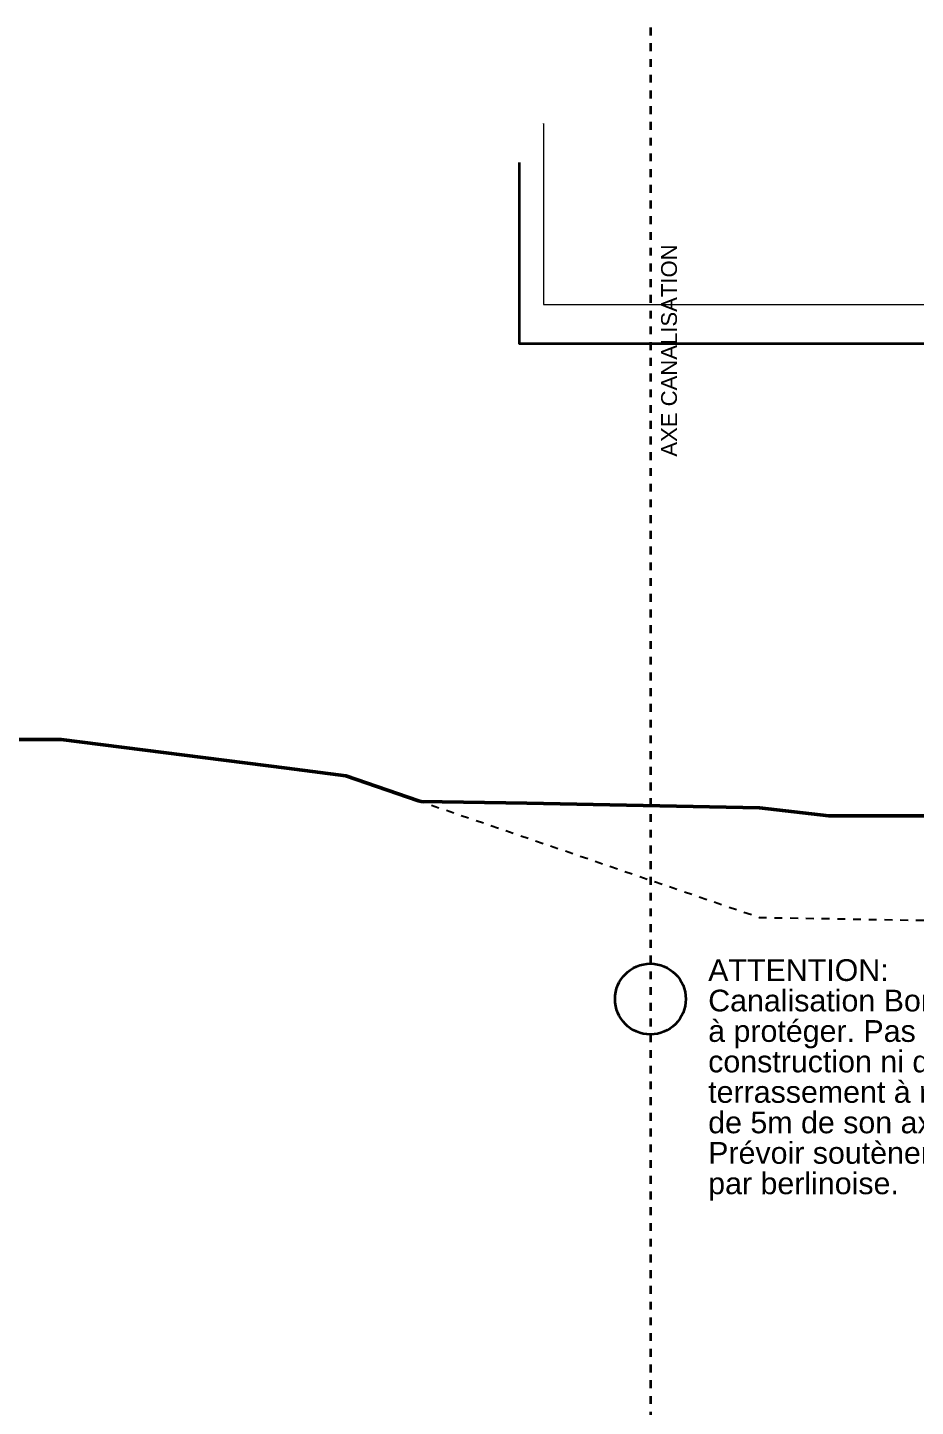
# Model space of a CAD drawing. Header units: metres. Extents: x 1838950 to 1842843, y 5171318 to 5174224.
# Drawn here: x 1841188.73 to 1841200.03, y 5171389.48 to 5171407.02 of the extents above; entities that cross this region are included whole.
import ezdxf

# ---------------------------------------------------------------- set-up
doc = ezdxf.new("R2010")
doc.units = ezdxf.units.M
doc.header["$LTSCALE"] = 0.0254
doc.linetypes.add('Style de ligne -1', pattern=[0.83328, 0.41656, -0.41672])
doc.linetypes.add('Style de ligne -6', pattern=[2.08328, 1.25, -0.41656, 0.13886, -0.27786])
doc.layers.add('00 CHAZAL CONSTRUCTION', color=1, linetype='Continuous', lineweight=5, true_color=0xff0000)
doc.layers.add('00 CHAZAL Coupe A.5', color=7, linetype='Continuous', lineweight=18)
doc.styles.add('Arial', font='arial.ttf')

# ---------------------------------------------------------------- blocks, each defined once
blk = doc.blocks.new('Groupe-1984-1')
at = {"layer": '00 CHAZAL Coupe A.5', "color": 12, "linetype": 'Style de ligne -1', "lineweight": 25, "true_color": 0xdd0806, "flags": 128}
blk.add_lwpolyline([(1841189.163, 5171397.962), (1841192.783, 5171397.502), (1841198.043, 5171395.702), (1841206.543, 5171395.552), (1841210.878, 5171395.546), (1841215.343, 5171395.362), (1841217.53, 5171395.132), (1841223.783, 5171393.412), (1841229.21, 5171392.762), (1841235.443, 5171391.512), (1841245.331, 5171390.328), (1841252.088, 5171388.355), (1841259.918, 5171385.828), (1841263.122, 5171385.662), (1841272.6, 5171379.652), (1841275.423, 5171379.642)], dxfattribs=at)
blk = doc.blocks.new('Groupe-1988-1')
at = {"layer": '00 CHAZAL CONSTRUCTION', "linetype": 'Continuous', "lineweight": 0, "true_color": 0xff0000}
blk.add_hatch(color=1, dxfattribs=at).paths.add_polyline_path([(1841195.296, 5171405.791), (1841195.297, 5171405.795), (1841195.297, 5171405.791)])
at = {"layer": '00 CHAZAL CONSTRUCTION', "flags": 128}
blk.add_lwpolyline([(1841195.297, 5171405.795), (1841195.297, 5171403.495), (1841256.882, 5171403.495), (1841256.882, 5171406.073)], dxfattribs=at)
at = {"layer": '00 CHAZAL CONSTRUCTION', "lineweight": 5, "flags": 128}
blk.add_lwpolyline([(1841195.296, 5171405.791), (1841195.297, 5171405.795), (1841195.297, 5171405.791)], close=True, dxfattribs=at)
blk = doc.blocks.new('Groupe-1989-1')
at = {"layer": '00 CHAZAL CONSTRUCTION', "color": 7}
blk.add_blockref('Groupe-1988-1', (0, 0), dxfattribs=at)
blk = doc.blocks.new('Groupe-2079-1')
at = {"layer": '00 CHAZAL Coupe A.5', "linetype": 'Continuous', "lineweight": 0, "true_color": 0xff0000, "transparency": 33554687}
blk.add_hatch(color=1, dxfattribs=at).paths.add_polyline_path([(1841194.986, 5171405.297), (1841194.987, 5171405.3), (1841194.988, 5171405.297)])
at = {"layer": '00 CHAZAL Coupe A.5', "color": 1, "linetype": 'Continuous', "lineweight": 5, "true_color": 0xff0000, "transparency": 33554687, "flags": 128}
blk.add_lwpolyline([(1841194.986, 5171405.297), (1841194.987, 5171405.3), (1841194.988, 5171405.297)], close=True, dxfattribs=at)
at = {"layer": '00 CHAZAL Coupe A.5', "color": 1, "linetype": 'Continuous', "lineweight": 35, "true_color": 0xff0000, "transparency": 33554687, "flags": 128}
blk.add_lwpolyline([(1841194.987, 5171405.3), (1841194.987, 5171403), (1841225.78, 5171403)], dxfattribs=at)

msp = doc.modelspace()

# ---------------------------------------------------------------- linework, layer by layer
at = {"layer": '00 CHAZAL Coupe A.5', "color": 162, "linetype": 'Style de ligne -6', "lineweight": 35, "true_color": 0x0824cb}
msp.add_line((1841196.6567, 5171407.0162), (1841196.6567, 5171385.8662), dxfattribs=at)
at = {"layer": '00 CHAZAL Coupe A.5', "color": 7, "linetype": 'Continuous', "lineweight": 50, "flags": 128}
msp.add_lwpolyline([(1841187.7429, 5171397.9625), (1841189.1629, 5171397.9625), (1841192.0343, 5171397.5976), (1841192.0343, 5171397.5976), (1841192.7829, 5171397.5025), (1841193.708, 5171397.1859), (1841193.7411, 5171397.1746), (1841195.0844, 5171397.1558), (1841198.0429, 5171397.0962), (1841198.926, 5171396.9957), (1841202.1953, 5171396.9927), (1841202.1929, 5171396.9927)], dxfattribs=at)
at = {"layer": '00 CHAZAL Coupe A.5', "color": 162, "linetype": 'Continuous', "lineweight": 35, "true_color": 0x0824cb}
msp.add_circle((1841196.6567, 5171394.6641), 0.45, dxfattribs=at)

# ---------------------------------------------------------------- block references
at = {"layer": '00 CHAZAL CONSTRUCTION', "color": 7}
for name in ['Groupe-1989-1', 'Groupe-2079-1']:
    msp.add_blockref(name, (0, 0), dxfattribs=at)
at = {"layer": '00 CHAZAL Coupe A.5', "color": 7}
msp.add_blockref('Groupe-1984-1', (0, 0), dxfattribs=at)

# ---------------------------------------------------------------- texts
at = {"layer": '00 CHAZAL Coupe A.5', "color": 5, "true_color": 0x0000ff, "insert": (1841196.793, 5171402.91), "char_height": 0.201011, "attachment_point": 2, "rotation": 90, "line_spacing_factor": 0.840696, "style": 'Arial'}
msp.add_mtext('AXE CANALISATION', dxfattribs=at)
at = {"layer": '00 CHAZAL Coupe A.5', "color": 7, "insert": (1841197.3917, 5171395.1705), "char_height": 0.27639, "attachment_point": 1, "line_spacing_factor": 0.840696, "style": 'Arial'}
msp.add_mtext('ATTENTION: \\PCanalisation Bonna\\Pà protéger. Pas de \\Pconstruction ni de \\Pterrassement à moins\\Pde 5m de son axe.\\PPrévoir soutènements \\Ppar berlinoise.\\P', dxfattribs=at)

doc.saveas('drawing.dxf')
